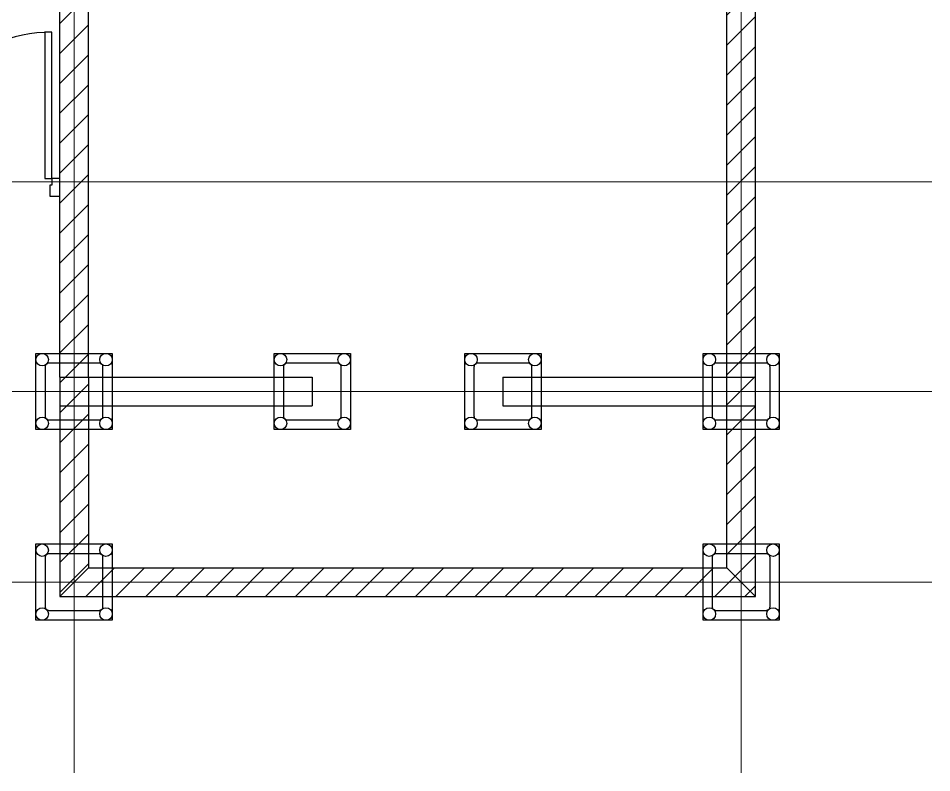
# Model space of a CAD drawing. Header units: metres. Extents: x 25 to 708562, y 11 to 4563236.
# Drawn here: x 29.699 to 34.492, y 10.694 to 14.652 of the extents above; entities that cross this region are included whole.
import ezdxf

# ---------------------------------------------------------------- set-up
doc = ezdxf.new("R2010")
doc.units = ezdxf.units.M
doc.linetypes.add('ACAD_ISO04W100', pattern=[30, 24, -3, 0, -3])
doc.layers.add('Aux', color=10, linetype='ACAD_ISO04W100', lineweight=18)
doc.layers.add('Muros', color=140, linetype='Continuous', lineweight=25)
for name, color, linetype in [('Kastillo', 30, 'Continuous'), ('Muebles', 8, 'Continuous'), ('Muros de Carga', 221, 'Continuous')]:
    doc.layers.add(name, color=color, linetype=linetype)

# ---------------------------------------------------------------- blocks, each defined once
blk = doc.blocks.new('puertas04')
blk.add_lwpolyline([(0.775, 0), (0.775, 0.74), (0.74, 0.74), (0.74, 0)], close=True)
for points in [[(0.035, 0), (0.035, -0.035), (0.045, -0.035), (0.045, -0.09), (-0.005, -0.09), (-0.005, 0), (0.035, 0)], [(0.775, 0), (0.775, -0.035), (0.765, -0.035), (0.765, -0.09), (0.815, -0.09), (0.815, 0), (0.775, 0)]]:
    blk.add_lwpolyline(points)
blk.add_arc((0.775, 0), 0.74, 90, 180)

msp = doc.modelspace()

# ---------------------------------------------------------------- hatches: boundary and pattern name
at = {"layer": 'Muros de Carga'}
h = msp.add_hatch(dxfattribs=at)
h.set_pattern_fill('ANSI31', color=256, scale=0.035)
h.set_pattern_definition([(45, (23.29246, 9.41529), (-0.07857724, 0.07857724), [])])
h.paths.add_polyline_path([(28.9165, 29.569), (26.9165, 29.569), (27.0665, 29.419), (28.9165, 29.419)])
h.paths.add_polyline_path([(29.0665, 29.569), (28.9165, 29.569), (28.9165, 29.419), (29.0665, 29.419)])
h.paths.add_polyline_path([(33.5665, 29.569), (29.0665, 29.569), (29.0665, 29.419), (33.4165, 29.419)])
h.paths.add_polyline_path([(33.5665, 29.569), (33.4165, 29.419), (33.4165, 25.769), (33.5665, 25.769)])
h.paths.add_polyline_path([(33.5665, 25.769), (33.4165, 25.769), (33.4165, 25.619), (33.5665, 25.619)])
h.paths.add_polyline_path([(33.5665, 25.619), (33.4165, 25.619), (33.4165, 23.769), (33.5665, 23.769)])
h.paths.add_polyline_path([(33.5665, 23.619), (33.4165, 23.619), (33.4165, 16.369), (33.5665, 16.369)])
h.paths.add_polyline_path([(33.5665, 23.769), (33.4165, 23.769), (33.4165, 23.619), (33.5665, 23.619)])
h.paths.add_polyline_path([(33.5665, 16.369), (33.4165, 16.369), (33.4165, 16.219), (33.5665, 16.219)])
h.paths.add_polyline_path([(33.5665, 16.219), (33.4165, 16.219), (33.4165, 12.769), (33.5665, 12.769)])
h.paths.add_polyline_path([(33.5665, 12.769), (33.4165, 12.769), (33.4165, 12.619), (33.5665, 12.619)])
h.paths.add_polyline_path([(33.5665, 12.619), (33.4165, 12.619), (33.4165, 11.769), (33.5665, 11.619)])
h.paths.add_polyline_path([(33.4165, 11.769), (30.0665, 11.769), (29.9165, 11.619), (33.5665, 11.619)])
h.paths.add_polyline_path([(30.0665, 16.219), (29.9165, 16.369), (29.9165, 12.769), (30.0665, 12.769)])
h.paths.add_polyline_path([(30.0665, 12.619), (29.9165, 12.619), (29.9165, 11.619), (30.0665, 11.769)])
h.paths.add_polyline_path([(30.0665, 12.769), (29.9165, 12.769), (29.9165, 12.619), (30.0665, 12.619)])
h.paths.add_polyline_path([(29.0665, 16.369), (27.0665, 16.369), (27.0665, 16.219), (28.9165, 16.219), (28.9165, 15.544), (29.0665, 15.544)])
h.paths.add_polyline_path([(29.0665, 14.544), (28.9165, 14.544), (28.9165, 13.869), (27.0665, 13.869), (27.0665, 16.219), (26.9165, 16.219), (26.9165, 13.719), (29.0665, 13.719)])
h.paths.add_polyline_path([(27.0665, 16.369), (26.9165, 16.369), (26.9165, 16.219), (27.0665, 16.219)])
h.paths.add_polyline_path([(27.0665, 18.619), (26.9165, 18.619), (26.9165, 16.369), (27.0665, 16.369)])
h.paths.add_polyline_path([(27.0665, 18.769), (26.9165, 18.769), (26.9165, 18.619), (27.0665, 18.619)])
h.paths.add_polyline_path([(27.0665, 23.619), (26.9165, 23.619), (26.9165, 18.769), (27.0665, 18.769)])
h.paths.add_polyline_path([(27.0665, 23.769), (26.9165, 23.769), (26.9165, 23.619), (27.0665, 23.619)])
h.paths.add_polyline_path([(27.0665, 29.419), (26.9165, 29.569), (26.9165, 23.769), (27.0665, 23.769)])

# ---------------------------------------------------------------- linework, layer by layer
at = {"layer": 'Aux'}
for p, q in [((29.9915, 10.694), (29.9915, 30.494)), ((33.4915, 30.494), (33.4915, 10.694)), ((34.4915, 13.794), (25.9915, 13.794)), ((34.4915, 12.694), (25.9915, 12.694)), ((34.4915, 11.694), (25.9915, 11.694))]:
    msp.add_line(p, q, dxfattribs=at)
at = {"layer": 'Kastillo'}
for points in [[(29.7915, 12.894), (30.1915, 12.894), (30.1915, 12.494), (29.7915, 12.494)], [(31.0415, 12.894), (31.4415, 12.894), (31.4415, 12.494), (31.0415, 12.494)], [(32.0415, 12.894), (32.4415, 12.894), (32.4415, 12.494), (32.0415, 12.494)], [(33.2915, 12.894), (33.6915, 12.894), (33.6915, 12.494), (33.2915, 12.494)], [(29.7915, 11.894), (30.1915, 11.894), (30.1915, 11.494), (29.7915, 11.494)], [(33.2915, 11.894), (33.6915, 11.894), (33.6915, 11.494), (33.2915, 11.494)]]:
    msp.add_lwpolyline(points, close=True, dxfattribs=at)
for points in [[(29.8615, 12.844), (30.1215, 12.844, -0.414214), (30.1415, 12.824), (30.1415, 12.564, -0.414214), (30.1215, 12.544), (29.8615, 12.544, -0.414214), (29.8415, 12.564), (29.8415, 12.824, -0.414214)], [(31.1115, 12.844), (31.3715, 12.844, -0.414214), (31.3915, 12.824), (31.3915, 12.564, -0.414214), (31.3715, 12.544), (31.1115, 12.544, -0.414214), (31.0915, 12.564), (31.0915, 12.824, -0.414214)], [(32.1115, 12.844), (32.3715, 12.844, -0.414214), (32.3915, 12.824), (32.3915, 12.564, -0.414214), (32.3715, 12.544), (32.1115, 12.544, -0.414214), (32.0915, 12.564), (32.0915, 12.824, -0.414214)], [(33.3615, 12.844), (33.6215, 12.844, -0.414214), (33.6415, 12.824), (33.6415, 12.564, -0.414214), (33.6215, 12.544), (33.3615, 12.544, -0.414214), (33.3415, 12.564), (33.3415, 12.824, -0.414214)], [(29.8615, 11.844), (30.1215, 11.844, -0.414214), (30.1415, 11.824), (30.1415, 11.564, -0.414214), (30.1215, 11.544), (29.8615, 11.544, -0.414214), (29.8415, 11.564), (29.8415, 11.824, -0.414214)], [(33.3615, 11.844), (33.6215, 11.844, -0.414214), (33.6415, 11.824), (33.6415, 11.564, -0.414214), (33.6215, 11.544), (33.3615, 11.544, -0.414214), (33.3415, 11.564), (33.3415, 11.824, -0.414214)]]:
    msp.add_lwpolyline(points, format="xyb", close=True, dxfattribs=at)
for centre in [(29.8243, 12.8613), (30.1588, 12.8613), (31.0743, 12.8613), (31.4088, 12.8613), (32.0743, 12.8613), (32.4088, 12.8613), (33.3243, 12.8613), (33.6588, 12.8613), (29.8243, 12.5267), (30.1588, 12.5267), (31.0743, 12.5267), (31.4088, 12.5267), (32.0743, 12.5267), (32.4088, 12.5267), (33.3243, 12.5267), (33.6588, 12.5267), (29.8243, 11.8613), (30.1588, 11.8613), (33.3243, 11.8613), (33.6588, 11.8613), (29.8243, 11.5267), (30.1588, 11.5267), (33.3243, 11.5267), (33.6588, 11.5267)]:
    msp.add_circle(centre, 0.0327, dxfattribs=at)
at = {"layer": 'Muros'}
for p, q in [((33.5665, 11.619), (33.5665, 29.569)), ((29.9165, 12.769), (29.9165, 16.369)), ((30.0665, 12.769), (30.0665, 16.219)), ((33.4165, 11.769), (33.4165, 16.219)), ((29.9165, 12.769), (29.9165, 11.619)), ((29.9165, 12.769), (31.2415, 12.769)), ((30.0665, 12.769), (30.0665, 12.619)), ((31.2415, 12.769), (31.2415, 12.619)), ((32.2415, 12.769), (33.5665, 12.769)), ((32.2415, 12.769), (32.2415, 12.619)), ((29.9165, 12.619), (31.2415, 12.619)), ((30.0665, 12.619), (30.0665, 11.769)), ((32.2415, 12.619), (33.5665, 12.619)), ((30.0665, 11.769), (29.9165, 11.619)), ((30.0665, 11.769), (33.4165, 11.769)), ((33.4165, 11.769), (33.5665, 11.619)), ((29.9165, 11.619), (33.5665, 11.619))]:
    msp.add_line(p, q, dxfattribs=at)

# ---------------------------------------------------------------- block references
at = {"layer": 'Muebles', "xscale": 1.036315606632239, "yscale": 1.036315606632239, "zscale": 1.036315606632239}
msp.add_blockref('puertas04', (29.0717, 13.8122), dxfattribs=at)

doc.saveas('drawing.dxf')
